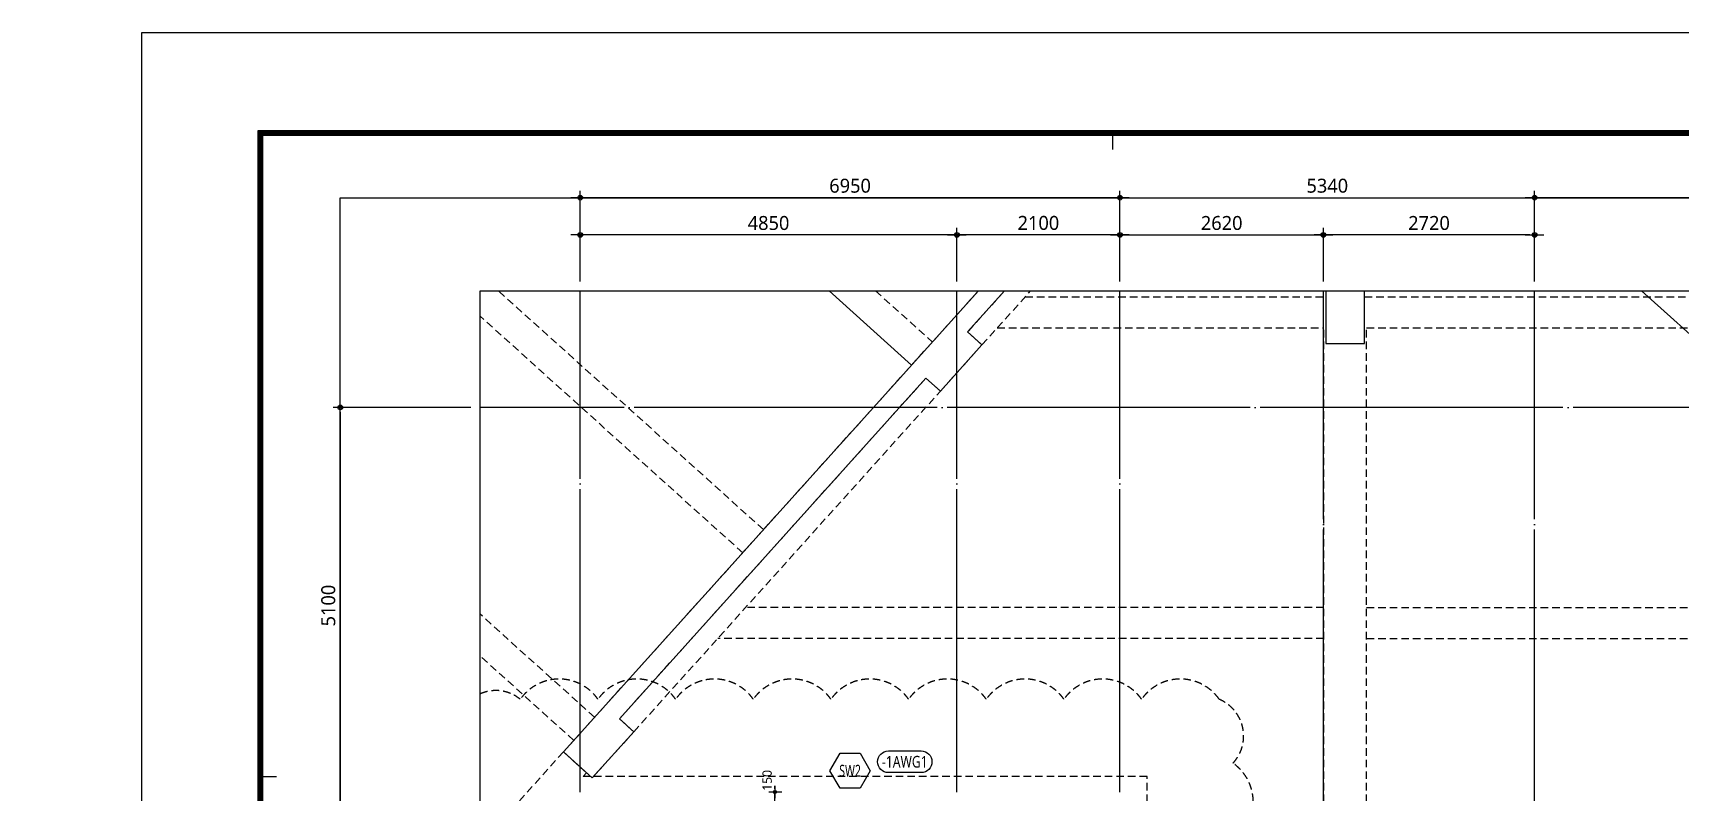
# Model space of a CAD drawing. Header units: millimetres. Extents: x 350420 to 672135, y -312840 to -44390.
# Drawn here: x 506872 to 528082, y -54160 to -44390 of the extents above; entities that cross this region are included whole.
import ezdxf
from ezdxf.enums import TextEntityAlignment as Align
from ezdxf.xclip import XClip

# ---------------------------------------------------------------- set-up
doc = ezdxf.new("R2010")
doc.units = ezdxf.units.MM
doc.header["$LTSCALE"] = 65
doc.header["$XCLIPFRAME"] = 0
doc.linetypes.add('CEN', pattern=[62, 60, -1, 0, -1])
doc.linetypes.add('XS-지하주차장$0$HID', pattern=[2.3, 1.5, -0.8])
doc.layers.get('Defpoints').update_dxf_attribs({"color": 145})
for name, color, linetype in [('CEN', 1, 'CEN'), ('DIM', 7, 'Continuous'), ('FORM_고양장항A-1BL-S-성능$0$FORM', 7, 'Continuous'), ('M', 7, 'Continuous'), ('NAME-B', 6, 'Continuous'), ('NAME-W', 4, 'Continuous'), ('XS-지하주차장$0$AWG', 5, 'XS-지하주차장$0$HID'), ('XS-지하주차장$0$B', 9, 'XS-지하주차장$0$HID'), ('XS-지하주차장$0$COL', 2, 'Continuous'), ('XS-지하주차장$0$G', 4, 'XS-지하주차장$0$HID'), ('XS-지하주차장$0$RAMP', 7, 'Continuous'), ('XS-지하주차장$0$W1-H', 11, 'XS-지하주차장$0$HID'), ('XS-지하주차장$0$WG', 6, 'XS-지하주차장$0$HID')]:
    doc.layers.add(name, color=color, linetype=linetype)
for name, color, linetype, plot in [('DEFPOINT', 144, 'Continuous', False), ('FORM_고양장항A-1BL-S-성능$0$DEFPOINT', 144, 'Continuous', False), ('XS-지하주차장$0$1215', 181, 'XS-지하주차장$0$HID', False), ('XS-지하주차장$0$DEFPOINT', 144, 'Continuous', False)]:
    doc.layers.add(name, color=color, linetype=linetype, plot=plot)
doc.styles.add('맑은고딕', font='malgun.ttf')
doc.dimstyles.new('DIM_40', dxfattribs={"dimscale": 40, "dimtxt": 3, "dimasz": 1, "dimexe": 2, "dimexo": 1.5, "dimgap": 1, "dimtad": 1, "dimdec": 0, "dimzin": 0, "dimdsep": 46, "dimtxsty": '맑은고딕', "dimblk1": 'DIMDOT', "dimblk2": 'DIMDOT', "dimsah": 1, "dimcen": 0.09, "dimdle": 2, "dimclrd": 7, "dimclre": 7, "dimclrt": 6, "dimadec": 0, "dimazin": 0, "dimtfac": 1, "dimtdec": 0, "dimtix": 1, "dimtmove": 2, "dimatfit": 3, "dimldrblk": 'DIMDOT', "dimfxl": 0, "dimtolj": 1, "dimtzin": 0, "dimarcsym": 0})
doc.dimstyles.new('DIM_60', dxfattribs={"dimscale": 60, "dimtxt": 3, "dimasz": 1, "dimexe": 1.5, "dimexo": 2, "dimgap": 1, "dimtad": 1, "dimdec": 0, "dimzin": 0, "dimdsep": 46, "dimtxsty": '맑은고딕', "dimblk1": 'DIMDOT', "dimblk2": 'DIMDOT', "dimsah": 1, "dimcen": 0.09, "dimdle": 2, "dimclrd": 7, "dimclre": 7, "dimclrt": 3, "dimadec": 0, "dimazin": 0, "dimtfac": 1, "dimtdec": 0, "dimtix": 1, "dimtmove": 2, "dimatfit": 3, "dimldrblk": 'DIMDOT', "dimfxl": 0, "dimtolj": 1, "dimtzin": 0, "dimarcsym": 0})

# ---------------------------------------------------------------- blocks, each defined once
blk = doc.blocks.new('XS-지하주차장$0$B2-W')
at = {"layer": 'XS-지하주차장$0$W1-H'}
for p, q in [((134358, 96307), (109144, 119010)), ((128854, 100657), (124544, 104538)), ((119091, 99827), (118757, 99455)), ((129272, 90659), (119091, 99827)), ((118757, 99455), (119351, 98920)), ((119351, 98920), (119518, 99105)), ((123903, 95158), (119518, 99105)), ((123903, 95158), (123736, 94972)), ((123736, 94972), (124330, 94437)), ((124330, 94437), (124497, 94622)), ((129105, 90474), (124497, 94622)), ((124350, 90010), (124350, 89510)), ((125150, 90010), (124350, 90010)), ((124350, 89510), (125150, 89510))]:
    blk.add_line(p, q, dxfattribs=at)
blk = doc.blocks.new('XS-지하주차장')
at = {"layer": 'XS-지하주차장$0$1215'}
blk.add_lwpolyline([(658060, 170353, -0.520567), (659060, 170353, -0.520567), (659279, 169572, -0.520567), (659279, 168572, -0.520567), (659279, 167572, -0.520567), (659279, 166572, -0.520567), (659279, 165572, -0.520567), (659279, 164572, -0.520567), (659279, 163572, -0.520567), (659279, 162572, -0.520567), (659279, 161572, -0.520567), (659279, 160572, -0.520567), (658457, 160394, -0.520567), (657457, 160394, -0.520567)], format="xyb", dxfattribs=at)
at = {"layer": 'XS-지하주차장$0$AWG'}
for p, q in [((658285, 168666), (658285, 168763)), ((658285, 161500), (658285, 168628)), ((656460, 161500), (658285, 161500))]:
    blk.add_line(p, q, dxfattribs=at)
at = {"layer": 'XS-지하주차장$0$B'}
for p, q in [((661165, 166708), (665916, 171984)), ((661462, 166440), (666213, 171717)), ((668561, 169468), (663877, 164266)), ((660060, 159225), (660060, 167030)), ((660460, 159225), (660460, 166670)), ((660060, 158675), (660060, 152315)), ((660460, 158675), (660460, 152315))]:
    blk.add_line(p, q, dxfattribs=at)
at = {"layer": 'XS-지하주차장$0$COL'}
for p, q in [((658601, 169017), (658267, 168645)), ((668782, 159849), (658601, 169017)), ((658267, 168645), (658861, 168110)), ((658861, 168110), (659028, 168295)), ((663413, 164348), (659028, 168295)), ((668615, 159664), (664007, 163812))]:
    blk.add_line(p, q, dxfattribs=at)
blk.add_lwpolyline([(663413, 164348), (663246, 164162), (663840, 163627), (664007, 163812)], dxfattribs=at)
blk.add_lwpolyline([(663860, 159200), (663860, 158700), (664660, 158700), (664660, 159200)], close=True, dxfattribs=at)
at = {"layer": 'XS-지하주차장$0$DEFPOINT'}
blk.add_line((655065, 144615), (674804, 166538), dxfattribs=at)
at = {"layer": 'XS-지하주차장$0$G'}
for p, q in [((658750, 168883), (663501, 174159)), ((659047, 168615), (663798, 173891)), ((658601, 169017), (655480, 171827)), ((658333, 168719), (658285, 168763)), ((664060, 163429), (664060, 159225)), ((664460, 163068), (664460, 159200)), ((656460, 159225), (664060, 159225)), ((656460, 158675), (664060, 158675)), ((664060, 158675), (664060, 151125)), ((664460, 158700), (664460, 151125))]:
    blk.add_line(p, q, dxfattribs=at)
at = {"layer": 'XS-지하주차장$0$RAMP'}
blk.add_line((668264, 169735), (663580, 164533), dxfattribs=at)
at = {"layer": 'XS-지하주차장$0$WG'}
for p, q in [((658861, 168110), (663246, 164162)), ((663840, 163627), (668448, 159478))]:
    blk.add_line(p, q, dxfattribs=at)
at = {"layer": 'XS-지하주차장$0$W1-H'}
blk.add_blockref('XS-지하주차장$0$B2-W', (539510, 69190), dxfattribs=at)
blk = doc.blocks.new('DIMDOT')
at = {"layer": 'DIM', "linetype": 'Continuous'}
blk.add_line((-2, 0), (2, 0), dxfattribs=at)
for radius in [0.5, 0.25]:
    blk.add_circle((0, 0), radius, dxfattribs=at)
blk = doc.blocks.new('*D1209')
at = {"layer": 'Defpoints', "color": 0, "linetype": 'Continuous', "transparency": 16777216}
for p in [(512630, -49210), (510830, -54310), (512630, -54310)]:
    blk.add_point(p, dxfattribs=at)
at = {"layer": 'DIM', "color": 7, "linetype": 'Continuous', "lineweight": -2, "transparency": 16777216}
for p, q in [((512510, -49210), (510740, -49210)), ((510830, -49270), (510830, -54250)), ((512510, -54310), (510740, -54310))]:
    blk.add_line(p, q, dxfattribs=at)
at = {"layer": 'DIM', "color": 7, "linetype": 'Continuous', "lineweight": -2, "transparency": 16777216, "xscale": 60, "yscale": 60, "zscale": 60}
for p, rotation in [((510830, -49210), 90), ((510830, -54310), 270)]:
    blk.add_blockref('DIMDOT', p, dxfattribs=dict(at, rotation=rotation))
at = {"layer": 'DIM', "color": 3, "linetype": 'Continuous', "transparency": 16777216, "insert": (510676, -51760), "char_height": 180, "attachment_point": 5, "rotation": 90, "style": '맑은고딕'}
blk.add_mtext('\\A1;5100', dxfattribs=at)
blk = doc.blocks.new('*D1210')
at = {"layer": 'Defpoints', "color": 0, "linetype": 'Continuous', "transparency": 16777216}
for p in [(526210, -46510), (520870, -47710), (526210, -47710)]:
    blk.add_point(p, dxfattribs=at)
at = {"layer": 'DIM', "color": 7, "linetype": 'Continuous', "lineweight": -2, "transparency": 16777216}
for p, q in [((520870, -47590), (520870, -46420)), ((526210, -47590), (526210, -46420)), ((520930, -46510), (526150, -46510))]:
    blk.add_line(p, q, dxfattribs=at)
at = {"layer": 'DIM', "color": 7, "linetype": 'Continuous', "lineweight": -2, "transparency": 16777216, "xscale": 60, "yscale": 60, "zscale": 60, "rotation": 180}
blk.add_blockref('DIMDOT', (520870, -46510), dxfattribs=at)
at = {"layer": 'DIM', "color": 7, "linetype": 'Continuous', "lineweight": -2, "transparency": 16777216, "xscale": 60, "yscale": 60, "zscale": 60}
blk.add_blockref('DIMDOT', (526210, -46510), dxfattribs=at)
at = {"layer": 'DIM', "color": 3, "linetype": 'Continuous', "transparency": 16777216, "insert": (523540, -46357), "char_height": 180, "attachment_point": 5, "style": '맑은고딕'}
blk.add_mtext('\\A1;5340', dxfattribs=at)
blk = doc.blocks.new('*D1211')
at = {"layer": 'Defpoints', "color": 0, "linetype": 'Continuous', "transparency": 16777216}
for p in [(518770, -46990), (518770, -47710), (520870, -47710)]:
    blk.add_point(p, dxfattribs=at)
at = {"layer": 'DIM', "color": 7, "linetype": 'Continuous', "lineweight": -2, "transparency": 16777216}
for p, q in [((518770, -47590), (518770, -46900)), ((520810, -46990), (518830, -46990)), ((520870, -47590), (520870, -46900))]:
    blk.add_line(p, q, dxfattribs=at)
at = {"layer": 'DIM', "color": 7, "linetype": 'Continuous', "lineweight": -2, "transparency": 16777216, "xscale": 60, "yscale": 60, "zscale": 60, "rotation": 180}
blk.add_blockref('DIMDOT', (518770, -46990), dxfattribs=at)
at = {"layer": 'DIM', "color": 7, "linetype": 'Continuous', "lineweight": -2, "transparency": 16777216, "xscale": 60, "yscale": 60, "zscale": 60}
blk.add_blockref('DIMDOT', (520870, -46990), dxfattribs=at)
at = {"layer": 'DIM', "color": 3, "linetype": 'Continuous', "transparency": 16777216, "insert": (519820, -46836), "char_height": 180, "attachment_point": 5, "style": '맑은고딕'}
blk.add_mtext('\\A1;2100', dxfattribs=at)
blk = doc.blocks.new('*D1212')
at = {"layer": 'Defpoints', "color": 0, "linetype": 'Continuous', "transparency": 16777216}
for p in [(526210, -46510), (526210, -47710), (530755, -47710)]:
    blk.add_point(p, dxfattribs=at)
at = {"layer": 'DIM', "color": 7, "linetype": 'Continuous', "lineweight": -2, "transparency": 16777216}
for p, q in [((526210, -47590), (526210, -46420)), ((530755, -47590), (530755, -46420)), ((530695, -46510), (526270, -46510))]:
    blk.add_line(p, q, dxfattribs=at)
at = {"layer": 'DIM', "color": 7, "linetype": 'Continuous', "lineweight": -2, "transparency": 16777216, "xscale": 60, "yscale": 60, "zscale": 60, "rotation": 180}
blk.add_blockref('DIMDOT', (526210, -46510), dxfattribs=at)
at = {"layer": 'DIM', "color": 7, "linetype": 'Continuous', "lineweight": -2, "transparency": 16777216, "xscale": 60, "yscale": 60, "zscale": 60}
blk.add_blockref('DIMDOT', (530755, -46510), dxfattribs=at)
at = {"layer": 'DIM', "color": 3, "linetype": 'Continuous', "transparency": 16777216, "insert": (528482, -46358), "char_height": 180, "attachment_point": 5, "style": '맑은고딕'}
blk.add_mtext('\\A1;4545', dxfattribs=at)
blk = doc.blocks.new('*D1220')
at = {"layer": 'Defpoints', "color": 0, "linetype": 'Continuous', "transparency": 16777216}
for p in [(513920, -46990), (513920, -47710), (518770, -47710)]:
    blk.add_point(p, dxfattribs=at)
at = {"layer": 'DIM', "color": 7, "linetype": 'Continuous', "lineweight": -2, "transparency": 16777216}
for p, q in [((513920, -47590), (513920, -46900)), ((518710, -46990), (513980, -46990)), ((518770, -47590), (518770, -46900))]:
    blk.add_line(p, q, dxfattribs=at)
at = {"layer": 'DIM', "color": 7, "linetype": 'Continuous', "lineweight": -2, "transparency": 16777216, "xscale": 60, "yscale": 60, "zscale": 60, "rotation": 180}
blk.add_blockref('DIMDOT', (513920, -46990), dxfattribs=at)
at = {"layer": 'DIM', "color": 7, "linetype": 'Continuous', "lineweight": -2, "transparency": 16777216, "xscale": 60, "yscale": 60, "zscale": 60}
blk.add_blockref('DIMDOT', (518770, -46990), dxfattribs=at)
at = {"layer": 'DIM', "color": 3, "linetype": 'Continuous', "transparency": 16777216, "insert": (516345, -46837), "char_height": 180, "attachment_point": 5, "style": '맑은고딕'}
blk.add_mtext('\\A1;4850', dxfattribs=at)
blk = doc.blocks.new('*D766')
at = {"layer": 'Defpoints', "color": 0, "linetype": 'Continuous', "transparency": 16777216}
for p in [(516427, -54160), (516577, -54160), (516577, -54310)]:
    blk.add_point(p, dxfattribs=at)
at = {"layer": 'DIM', "color": 7, "linetype": 'Continuous', "lineweight": -2, "transparency": 16777216}
for p, q in [((516427, -54120), (516427, -54080)), ((516517, -54160), (516347, -54160)), ((516427, -54310), (516427, -54160)), ((516517, -54310), (516347, -54310)), ((516427, -54350), (516427, -54390))]:
    blk.add_line(p, q, dxfattribs=at)
at = {"layer": 'DIM', "color": 7, "linetype": 'Continuous', "lineweight": -2, "transparency": 16777216, "xscale": 40, "yscale": 40, "zscale": 40}
for p, rotation in [((516427, -54160), 270), ((516427, -54310), 90)]:
    blk.add_blockref('DIMDOT', p, dxfattribs=dict(at, rotation=rotation))
at = {"layer": 'DIM', "color": 6, "linetype": 'Continuous', "transparency": 16777216, "insert": (516327, -54010), "char_height": 120, "attachment_point": 5, "rotation": 90, "style": '맑은고딕'}
blk.add_mtext('\\A1;150', dxfattribs=at)
blk = doc.blocks.new('*D775')
at = {"layer": 'Defpoints', "color": 0, "linetype": 'Continuous', "transparency": 16777216}
for p in [(523490, -46990), (520870, -47710), (523490, -47710)]:
    blk.add_point(p, dxfattribs=at)
at = {"layer": 'DIM', "color": 7, "linetype": 'Continuous', "lineweight": -2, "transparency": 16777216}
for p, q in [((520870, -47590), (520870, -46900)), ((520930, -46990), (523430, -46990)), ((523490, -47590), (523490, -46900))]:
    blk.add_line(p, q, dxfattribs=at)
at = {"layer": 'DIM', "color": 7, "linetype": 'Continuous', "lineweight": -2, "transparency": 16777216, "xscale": 60, "yscale": 60, "zscale": 60, "rotation": 180}
blk.add_blockref('DIMDOT', (520870, -46990), dxfattribs=at)
at = {"layer": 'DIM', "color": 7, "linetype": 'Continuous', "lineweight": -2, "transparency": 16777216, "xscale": 60, "yscale": 60, "zscale": 60}
blk.add_blockref('DIMDOT', (523490, -46990), dxfattribs=at)
at = {"layer": 'DIM', "color": 3, "linetype": 'Continuous', "transparency": 16777216, "insert": (522180, -46837), "char_height": 180, "attachment_point": 5, "style": '맑은고딕'}
blk.add_mtext('\\A1;2620', dxfattribs=at)
blk = doc.blocks.new('*D776')
at = {"layer": 'Defpoints', "color": 0, "linetype": 'Continuous', "transparency": 16777216}
for p in [(523490, -46990), (523490, -47710), (526210, -47710)]:
    blk.add_point(p, dxfattribs=at)
at = {"layer": 'DIM', "color": 7, "linetype": 'Continuous', "lineweight": -2, "transparency": 16777216}
for p, q in [((523490, -47590), (523490, -46900)), ((526150, -46990), (523550, -46990)), ((526210, -47590), (526210, -46900))]:
    blk.add_line(p, q, dxfattribs=at)
at = {"layer": 'DIM', "color": 7, "linetype": 'Continuous', "lineweight": -2, "transparency": 16777216, "xscale": 60, "yscale": 60, "zscale": 60, "rotation": 180}
blk.add_blockref('DIMDOT', (523490, -46990), dxfattribs=at)
at = {"layer": 'DIM', "color": 7, "linetype": 'Continuous', "lineweight": -2, "transparency": 16777216, "xscale": 60, "yscale": 60, "zscale": 60}
blk.add_blockref('DIMDOT', (526210, -46990), dxfattribs=at)
at = {"layer": 'DIM', "color": 3, "linetype": 'Continuous', "transparency": 16777216, "insert": (524850, -46837), "char_height": 180, "attachment_point": 5, "style": '맑은고딕'}
blk.add_mtext('\\A1;2720', dxfattribs=at)
blk = doc.blocks.new('FORM_고양장항A-1BL-S-성능')
at = {"layer": 'FORM_고양장항A-1BL-S-성능$0$DEFPOINT', "color": 1}
for p, q in [((208.5, 569), (208.5, 572)), ((26, 434.5), (29, 434.5))]:
    blk.add_line(p, q, dxfattribs=at)
at = {"layer": 'FORM_고양장항A-1BL-S-성능$0$DEFPOINT'}
blk.add_lwpolyline([(0, 594), (0, 0), (841, 0), (841, 594), (0, 594)], dxfattribs=at)
at = {"layer": 'FORM_고양장항A-1BL-S-성능$0$FORM'}
for points in [[(25, 573), (25, 21), (757, 21), (757, 573)], [(26, 572), (26, 22), (756, 22), (756, 572)]]:
    blk.add_lwpolyline(points, close=True, dxfattribs=at)
at = {"layer": 'FORM_고양장항A-1BL-S-성능$0$FORM', "const_width": 1}
blk.add_lwpolyline([(25.5, 572.5), (25.5, 21.5), (756.5, 21.5), (756.5, 572.5)], close=True, dxfattribs=at)
blk = doc.blocks.new('*D1170')
at = {"layer": 'Defpoints', "color": 0, "linetype": 'Continuous', "transparency": 16777216}
for p in [(513920, -46510), (513920, -47710), (520870, -47710)]:
    blk.add_point(p, dxfattribs=at)
at = {"layer": 'DIM', "color": 7, "linetype": 'Continuous', "lineweight": -2, "transparency": 16777216}
for p, q in [((513920, -47590), (513920, -46420)), ((520870, -47590), (520870, -46420)), ((520810, -46510), (513980, -46510))]:
    blk.add_line(p, q, dxfattribs=at)
at = {"layer": 'DIM', "color": 7, "linetype": 'Continuous', "lineweight": -2, "transparency": 16777216, "xscale": 60, "yscale": 60, "zscale": 60, "rotation": 180}
blk.add_blockref('DIMDOT', (513920, -46510), dxfattribs=at)
at = {"layer": 'DIM', "color": 7, "linetype": 'Continuous', "lineweight": -2, "transparency": 16777216, "xscale": 60, "yscale": 60, "zscale": 60}
blk.add_blockref('DIMDOT', (520870, -46510), dxfattribs=at)
at = {"layer": 'DIM', "color": 3, "linetype": 'Continuous', "transparency": 16777216, "insert": (517395, -46357), "char_height": 180, "attachment_point": 5, "style": '맑은고딕'}
blk.add_mtext('\\A1;6950', dxfattribs=at)

msp = doc.modelspace()

# ---------------------------------------------------------------- linework, layer by layer
at = {"layer": 'CEN'}
for p, q in [((513920, -54160), (513920, -47710)), ((518770, -54160), (518770, -47710)), ((520870, -54160), (520870, -47710)), ((523490, -58710), (523490, -47710)), ((526210, -58710), (526210, -47710)), ((530605, -49210), (512630, -49210))]:
    msp.add_line(p, q, dxfattribs=at)
at = {"layer": 'DEFPOINT'}
for points in [[(510830, -46510), (542870, -46510), (542870, -70335), (510830, -70335)], [(512630, -47710), (541070, -47710), (541070, -69135), (512630, -69135)]]:
    msp.add_lwpolyline(points, close=True, dxfattribs=at)
at = {"layer": 'M'}
msp.add_lwpolyline([(517265.1, -54110), (517135.2, -53885), (517265.1, -53660), (517524.9, -53660), (517654.8, -53885), (517524.9, -54110)], close=True, dxfattribs=at)
msp.add_lwpolyline([(517889.4, -53630), (518309.4, -53630, -1), (518309.4, -53910), (517889.4, -53910, -1)], format="xyb", close=True, dxfattribs=at)

# ---------------------------------------------------------------- block references
at = {"xscale": 60, "yscale": 60, "zscale": 60}
msp.add_blockref('FORM_고양장항A-1BL-S-성능', (508270, -80030), dxfattribs=at)
ref = msp.add_blockref('XS-지하주차장', (682720, -712245), dxfattribs=dict(rotation=90))
XClip(ref).set_block_clipping_path([(643110.0000000001, 141650.0000000187), (664534.9999999981, 170090.00000001)])

# ---------------------------------------------------------------- texts
at = {"layer": 'NAME-B', "style": '맑은고딕', "width": 0.8}
msp.add_text('-1AWG1', height=150, dxfattribs=at).set_placement((518099.4, -53770), align=Align.MIDDLE)
at = {"layer": 'NAME-W', "style": '맑은고딕', "width": 0.7}
msp.add_text('SW2', height=150, dxfattribs=at).set_placement((517395, -53885), align=Align.MIDDLE)

# ---------------------------------------------------------------- dimensions: what is measured, and where the dimension line sits
at = {"layer": 'DIM', "linetype": 'Continuous'}
for base, p1, p2, angle, picture, middle in [((513920, -46510), (520870, -47710), (513920, -47710), 180, '*D1170', (517395, -46357)), ((526210, -46510), (530755, -47710), (526210, -47710), 180, '*D1212', (528482.5, -46358.5)), ((513920, -46990), (518770, -47710), (513920, -47710), 180, '*D1220', (516345, -46837)), ((518770, -46990), (520870, -47710), (518770, -47710), 180, '*D1211', (519820, -46836.5)), ((523490, -46990), (526210, -47710), (523490, -47710), 180, '*D776', (524850, -46837)), ((510830, -54310), (512630, -49210), (512630, -54310), 270, '*D1209', (510676.5, -51760))]:
    dim = msp.add_linear_dim(base=base, p1=p1, p2=p2, angle=angle, dimstyle='DIM_60', dxfattribs=at)
    dim.commit()
    dim.dimension.update_dxf_attribs({"geometry": picture, "text_midpoint": middle})
for base, p2, picture, middle in [((526210, -46510), (526210, -47710), '*D1210', (523540, -46357)), ((523490, -46990), (523490, -47710), '*D775', (522180, -46837))]:
    dim = msp.add_linear_dim(base=base, p1=(520870, -47710), p2=p2, dimstyle='DIM_60', dxfattribs=at)
    dim.commit()
    dim.dimension.update_dxf_attribs({"geometry": picture, "text_midpoint": middle})
dim = msp.add_linear_dim(base=(516426.6, -54160), p1=(516576.6, -54310), p2=(516576.6, -54160), angle=90, dimstyle='DIM_40', dxfattribs=at)
dim.commit()
dim.dimension.update_dxf_attribs({"geometry": '*D766', "text_midpoint": (516326.6, -54010), "dimtype": 160})

doc.saveas('drawing.dxf')
